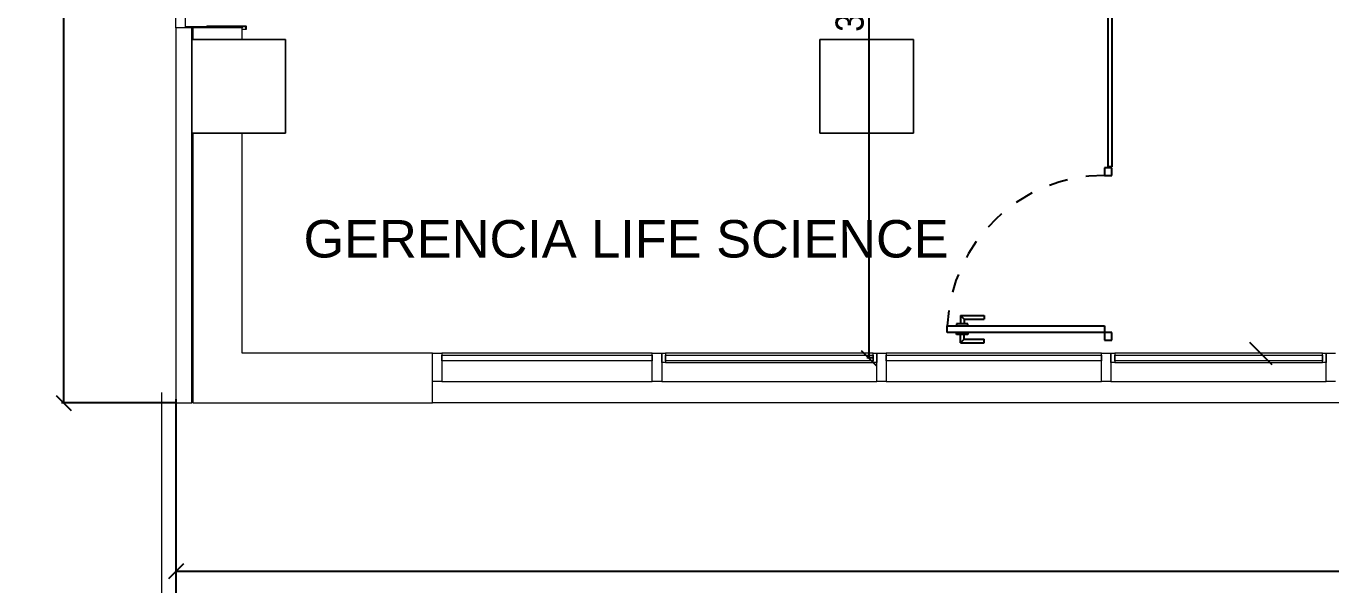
# Model space of a CAD drawing. Header units: millimetres. Extents: x 38 to 139, y 58 to 123.
# Drawn here: x 38.72 to 45.69, y 67.63 to 70.62 of the extents above; entities that cross this region are included whole.
import ezdxf

# ---------------------------------------------------------------- set-up
doc = ezdxf.new("R2010")
doc.units = ezdxf.units.MM
doc.linetypes.add('Hidden', pattern=[7.14375, 4.7625, -2.38125])
doc.linetypes.add('Hidden_2_', pattern=[0.007144, 0.004763, -0.002381])
for name, color, linetype, lineweight in [('A-----NPP', 7, 'Continuous', 9), ('A-GLAZIDM', 7, 'Continuous', 9), ('A-WALL', 7, 'Continuous', 9), ('DIMENSION', 1, 'Continuous', 25), ('S-COLSPRM', 7, 'Continuous', 9)]:
    doc.layers.add(name, color=color, linetype=linetype, lineweight=lineweight)
for name, color, linetype in [('estructura', 7, 'Continuous'), ('n carpinteria corte', 7, 'Continuous'), ('n carpinteria proyeccion', 7, 'Hidden'), ('n carpinteria vista', 7, 'Continuous'), ('Sectores', 3, 'Continuous')]:
    doc.layers.add(name, color=color, linetype=linetype)
doc.styles.add('ARIALNARROW', font='ARIALN.TTF')
doc.styles.add('MtXpl_Arial_Unicode_', font='ARIALUNI.ttf')
doc.dimstyles.new('C', dxfattribs={"dimscale": 1.5, "dimtxt": 0.15, "dimasz": 0.08, "dimexe": 0.01, "dimexo": 0, "dimgap": 0.025, "dimtad": 1, "dimzin": 0, "dimdsep": 46, "dimtxsty": 'ARIALNARROW', "dimblk": 'OBLIQUE', "dimcen": 0, "dimclrd": 256, "dimclre": 256, "dimclrt": 256, "dimadec": 0, "dimazin": 0, "dimtfac": 1.666667, "dimtofl": 0, "dimtmove": 0, "dimatfit": 0, "dimldrblk": 'OBLIQUE', "dimfxl": 0.1, "dimtolj": 1, "dimtzin": 0, "dimarcsym": 0})

# ---------------------------------------------------------------- blocks, each defined once
blk = doc.blocks.new('_Oblique')
at = {"layer": 'estructura', "color": 0, "lineweight": -2}
blk.add_line((-0.5, -0.5), (0.5, 0.5), dxfattribs=at)
blk = doc.blocks.new('*D73')
at = {"layer": 'Defpoints', "color": 0}
for p in [(136.763166, 77.831209), (39.523379, 68.622821), (136.763166, 63.52282)]:
    blk.add_point(p, dxfattribs=at)
at = {"layer": 'DIMENSION', "lineweight": -2}
for p, q in [((136.763166, 77.831209), (136.763166, 63.51282)), ((39.523379, 68.622821), (39.523379, 63.51282)), ((39.523379, 63.52282), (136.763166, 63.52282))]:
    blk.add_line(p, q, dxfattribs=at)
at = {"layer": 'DIMENSION', "lineweight": -2, "xscale": 0.08, "yscale": 0.08, "zscale": 0.08, "rotation": 180}
blk.add_blockref('_Oblique', (39.523379, 63.52282), dxfattribs=at)
at = {"layer": 'DIMENSION', "lineweight": -2, "xscale": 0.08, "yscale": 0.08, "zscale": 0.08}
blk.add_blockref('_Oblique', (136.763166, 63.52282), dxfattribs=at)
at = {"layer": 'DIMENSION', "insert": (88.143273, 63.624397), "char_height": 0.15, "attachment_point": 5, "style": 'ARIALNARROW'}
blk.add_mtext('\\A1;97.24', dxfattribs=at)
blk = doc.blocks.new('*D74')
at = {"layer": 'Defpoints', "color": 0}
for p in [(53.478387, 68.868709), (39.523379, 68.603709), (39.523379, 67.703709)]:
    blk.add_point(p, dxfattribs=at)
at = {"layer": 'DIMENSION', "lineweight": -2}
for p, q in [((53.478387, 68.868709), (53.478387, 67.693709)), ((39.523379, 68.603709), (39.523379, 67.693709)), ((53.478387, 67.703709), (39.523379, 67.703709))]:
    blk.add_line(p, q, dxfattribs=at)
at = {"layer": 'DIMENSION', "lineweight": -2, "xscale": 0.08, "yscale": 0.08, "zscale": 0.08, "rotation": 180}
blk.add_blockref('_Oblique', (39.523379, 67.703709), dxfattribs=at)
at = {"layer": 'DIMENSION', "lineweight": -2, "xscale": 0.08, "yscale": 0.08, "zscale": 0.08}
blk.add_blockref('_Oblique', (53.478387, 67.703709), dxfattribs=at)
at = {"layer": 'DIMENSION', "insert": (46.500883, 67.805286), "char_height": 0.15, "attachment_point": 5, "style": 'ARIALNARROW'}
blk.add_mtext('\\A1;13.96', dxfattribs=at)
blk = doc.blocks.new('*D75')
at = {"layer": 'Defpoints', "color": 0}
for p in [(44.52367, 72.002992), (44.52367, 72.002992), (53.378387, 68.868709)]:
    blk.add_point(p, dxfattribs=at)
at = {"layer": 'DIMENSION', "lineweight": -2}
for p, q in [((44.52367, 72.002992), (44.52367, 72.012992)), ((53.378387, 68.868709), (53.378387, 72.012992)), ((53.378387, 72.002992), (44.52367, 72.002992))]:
    blk.add_line(p, q, dxfattribs=at)
at = {"layer": 'DIMENSION', "lineweight": -2, "xscale": 0.08, "yscale": 0.08, "zscale": 0.08, "rotation": 180}
blk.add_blockref('_Oblique', (44.52367, 72.002992), dxfattribs=at)
at = {"layer": 'DIMENSION', "lineweight": -2, "xscale": 0.08, "yscale": 0.08, "zscale": 0.08}
blk.add_blockref('_Oblique', (53.378387, 72.002992), dxfattribs=at)
at = {"layer": 'DIMENSION', "insert": (48.951028, 72.104568), "char_height": 0.15, "attachment_point": 5, "style": 'ARIALNARROW'}
blk.add_mtext('\\A1;8.85', dxfattribs=at)
blk = doc.blocks.new('*D77')
at = {"layer": 'Defpoints', "color": 0}
for p in [(43.22515, 72.662459), (43.22515, 68.843709), (43.24867, 68.843709)]:
    blk.add_point(p, dxfattribs=at)
at = {"layer": 'DIMENSION', "lineweight": -2}
for p, q in [((43.22515, 72.662459), (43.23515, 72.662459)), ((43.22515, 72.662459), (43.22515, 68.843709)), ((43.24867, 68.843709), (43.21515, 68.843709))]:
    blk.add_line(p, q, dxfattribs=at)
at = {"layer": 'DIMENSION', "lineweight": -2, "xscale": 0.08, "yscale": 0.08, "zscale": 0.08}
for p, rotation in [((43.22515, 72.662459), 90), ((43.22515, 68.843709), 270)]:
    blk.add_blockref('_Oblique', p, dxfattribs=dict(at, rotation=rotation))
at = {"layer": 'DIMENSION', "insert": (43.123573, 70.753084), "char_height": 0.15, "attachment_point": 5, "rotation": 89.9999999, "style": 'ARIALNARROW'}
blk.add_mtext('\\A1;3.82', dxfattribs=at)
blk = doc.blocks.new('*D101')
at = {"layer": 'Defpoints', "color": 0}
for p in [(39.523379, 84.508709), (38.923379, 68.603709), (39.523379, 68.603709)]:
    blk.add_point(p, dxfattribs=at)
at = {"layer": 'DIMENSION', "lineweight": -2}
for p, q in [((39.523379, 84.508709), (38.913379, 84.508709)), ((38.923379, 84.508709), (38.923379, 68.603709)), ((39.523379, 68.603709), (38.913379, 68.603709))]:
    blk.add_line(p, q, dxfattribs=at)
at = {"layer": 'DIMENSION', "lineweight": -2, "xscale": 0.08, "yscale": 0.08, "zscale": 0.08}
for p, rotation in [((38.923379, 84.508709), 90), ((38.923379, 68.603709), 270)]:
    blk.add_blockref('_Oblique', p, dxfattribs=dict(at, rotation=rotation))
at = {"layer": 'DIMENSION', "insert": (38.821803, 76.556209), "char_height": 0.15, "attachment_point": 5, "rotation": 90, "style": 'ARIALNARROW'}
blk.add_mtext('\\A1;15.91', dxfattribs=at)

msp = doc.modelspace()

# ---------------------------------------------------------------- linework, layer by layer
at = {"layer": 'A-----NPP', "color": 252, "linetype": 'Continuous'}
msp.add_line((39.448379, 59.259208), (39.448379, 68.659208), dxfattribs=at)
at = {"layer": 'A-GLAZIDM', "color": 252}
for p, q in [((39.573379, 73.497043), (39.573379, 70.612043)), ((39.688379, 70.612043), (39.573379, 70.612043)), ((39.896379, 70.612043), (39.780379, 70.612043)), ((42.06867, 68.868709), (40.94367, 68.868709)), ((43.24867, 68.868709), (42.13867, 68.868709)), ((44.46867, 68.868709), (43.31867, 68.868709)), ((45.64867, 68.868709), (44.53867, 68.868709)), ((42.13867, 68.818709), (43.24867, 68.818709)), ((44.53867, 68.818709), (45.64867, 68.818709)), ((40.94367, 68.718709), (42.06867, 68.718709)), ((42.11867, 68.718709), (43.26867, 68.718709)), ((43.31867, 68.718709), (44.46867, 68.718709)), ((44.51867, 68.718709), (45.66867, 68.718709))]:
    msp.add_line(p, q, dxfattribs=at)
at = {"layer": 'A-GLAZIDM', "color": 252, "lineweight": 18}
for p, q in [((39.688379, 70.612043), (39.688379, 70.617043)), ((39.778379, 70.612043), (39.688379, 70.612043)), ((39.690379, 70.615043), (39.690379, 70.614043)), ((39.896379, 70.615043), (39.690379, 70.615043)), ((39.690379, 70.614043), (39.780379, 70.614043)), ((39.778379, 70.607043), (39.778379, 70.612043)), ((39.780379, 70.614043), (39.780379, 70.607043)), ((39.896379, 70.599043), (39.896379, 70.615043)), ((39.898379, 70.617043), (39.898379, 70.597043)), ((39.878379, 70.599043), (39.896379, 70.599043)), ((39.898379, 70.597043), (39.878379, 70.597043)), ((40.89367, 68.868709), (40.94367, 68.868709)), ((40.94367, 68.868709), (40.94367, 68.718709)), ((42.06867, 68.868709), (42.11867, 68.868709)), ((42.06867, 68.718709), (42.06867, 68.868709)), ((42.11867, 68.818709), (42.11867, 68.868709)), ((42.11867, 68.868709), (42.13867, 68.868709)), ((42.11867, 68.868709), (42.11867, 68.718709)), ((42.13867, 68.868709), (42.13867, 68.818709)), ((43.24867, 68.818709), (43.24867, 68.868709)), ((43.24867, 68.868709), (43.26867, 68.868709)), ((43.26867, 68.868709), (43.26867, 68.818709)), ((43.26867, 68.868709), (43.31867, 68.868709)), ((43.26867, 68.718709), (43.26867, 68.868709)), ((43.31867, 68.868709), (43.31867, 68.718709)), ((44.46867, 68.868709), (44.51867, 68.868709)), ((44.46867, 68.718709), (44.46867, 68.868709)), ((44.51867, 68.818709), (44.51867, 68.868709)), ((44.51867, 68.868709), (44.53867, 68.868709)), ((44.51867, 68.868709), (44.51867, 68.718709)), ((44.53867, 68.868709), (44.53867, 68.818709)), ((45.64867, 68.818709), (45.64867, 68.868709)), ((45.64867, 68.868709), (45.66867, 68.868709)), ((45.66867, 68.868709), (45.66867, 68.818709)), ((45.66867, 68.868709), (45.71867, 68.868709)), ((45.66867, 68.718709), (45.66867, 68.868709)), ((40.94367, 68.828709), (40.94367, 68.858709)), ((40.94367, 68.858709), (42.06867, 68.858709)), ((42.06867, 68.828709), (40.94367, 68.828709)), ((42.06867, 68.858709), (42.06867, 68.828709)), ((42.13867, 68.818709), (42.11867, 68.818709)), ((42.13867, 68.828709), (42.13867, 68.858709)), ((42.13867, 68.858709), (43.24867, 68.858709)), ((43.24867, 68.828709), (42.13867, 68.828709)), ((43.24867, 68.858709), (43.24867, 68.828709)), ((43.26867, 68.818709), (43.24867, 68.818709)), ((43.31867, 68.828709), (43.31867, 68.858709)), ((43.31867, 68.858709), (44.46867, 68.858709)), ((44.46867, 68.828709), (43.31867, 68.828709)), ((44.46867, 68.858709), (44.46867, 68.828709)), ((44.53867, 68.818709), (44.51867, 68.818709)), ((44.53867, 68.828709), (44.53867, 68.858709)), ((44.53867, 68.858709), (45.64867, 68.858709)), ((45.64867, 68.828709), (44.53867, 68.828709)), ((45.64867, 68.858709), (45.64867, 68.828709)), ((45.66867, 68.818709), (45.64867, 68.818709)), ((40.94367, 68.718709), (40.89367, 68.718709)), ((42.11867, 68.718709), (42.06867, 68.718709)), ((43.31867, 68.718709), (43.26867, 68.718709)), ((44.51867, 68.718709), (44.46867, 68.718709)), ((45.71867, 68.718709), (45.66867, 68.718709))]:
    msp.add_line(p, q, dxfattribs=at)
at = {"layer": 'A-WALL', "color": 252}
for p, q in [((39.523379, 70.607043), (39.523379, 73.497043)), ((39.608379, 70.612043), (39.608379, 70.607043)), ((39.613379, 70.607043), (39.613379, 70.612043)), ((39.878379, 70.612043), (39.878379, 70.607043)), ((50.49367, 68.603709), (40.89367, 68.603709))]:
    msp.add_line(p, q, dxfattribs=at)
at = {"layer": 'A-WALL', "color": 252, "lineweight": 18}
for p, q in [((39.523379, 70.607043), (39.523379, 68.603709)), ((39.608379, 70.607043), (39.523379, 70.607043)), ((39.608379, 68.603709), (39.608379, 70.607043)), ((39.608379, 70.543709), (40.108379, 70.543709)), ((39.608379, 70.043722), (39.608379, 70.543709)), ((39.613379, 70.607043), (39.613379, 70.543709)), ((39.878379, 70.607043), (39.613379, 70.607043)), ((39.613379, 70.543709), (39.878379, 70.543709)), ((39.878379, 70.543709), (39.878379, 70.607043)), ((40.108379, 70.543709), (40.108379, 70.043722)), ((42.963387, 70.543709), (43.463387, 70.543709)), ((42.963387, 70.043722), (42.963387, 70.543709)), ((43.463387, 70.543709), (43.463387, 70.043722)), ((40.108379, 70.043722), (39.608379, 70.043722)), ((39.613379, 70.043709), (39.613379, 68.603709)), ((39.878379, 70.043709), (39.613379, 70.043709)), ((39.878379, 68.868709), (39.878379, 70.043709)), ((43.463387, 70.043722), (42.963387, 70.043722)), ((40.89367, 68.868709), (39.878379, 68.868709)), ((40.89367, 68.603709), (40.89367, 68.868709)), ((39.523379, 68.603709), (39.608379, 68.603709)), ((39.613379, 68.603709), (40.89367, 68.603709))]:
    msp.add_line(p, q, dxfattribs=at)
at = {"layer": 'estructura', "color": 252, "lineweight": -2}
msp.add_line((45.258089, 68.928709), (45.378089, 68.808709), dxfattribs=at)
at = {"layer": 'n carpinteria corte', "color": 252}
for p, q in [((44.50367, 69.863697), (44.50367, 72.662459)), ((44.52367, 72.662459), (44.52367, 69.863697)), ((44.52367, 69.858709), (44.48367, 69.858709)), ((44.48367, 69.858709), (44.48367, 69.818709)), ((44.52367, 69.863697), (44.50367, 69.863697)), ((44.52367, 69.818709), (44.52367, 69.858709)), ((44.48367, 69.818709), (44.52367, 69.818709)), ((43.64367, 68.978709), (43.64367, 69.016043)), ((43.64367, 69.016043), (44.48367, 69.016043)), ((44.48367, 69.016043), (44.48367, 68.978709)), ((44.48367, 68.978709), (43.64367, 68.978709)), ((44.52367, 68.978709), (44.48367, 68.978709)), ((44.48367, 68.978709), (44.48367, 68.938709)), ((44.48367, 68.938709), (44.52367, 68.938709)), ((44.52367, 68.938709), (44.52367, 68.978709))]:
    msp.add_line(p, q, dxfattribs=at)
at = {"layer": 'n carpinteria proyeccion', "color": 252, "linetype": 'Hidden_2_'}
msp.add_arc((44.48367, 68.978709), 0.84, 90, 177.452682, dxfattribs=at)
at = {"layer": 'n carpinteria vista', "color": 252, "linetype": 'Continuous'}
for p, q in [((43.754487, 69.025003), (43.69367, 69.025003)), ((43.69367, 69.025003), (43.69367, 69.016043)), ((43.69367, 69.016043), (43.754487, 69.016043)), ((43.714158, 69.070957), (43.714158, 69.025003)), ((43.714158, 69.070957), (43.841217, 69.070957)), ((43.733819, 69.050839), (43.714158, 69.070957)), ((43.733819, 69.050839), (43.733819, 69.025003)), ((43.733819, 69.050839), (43.841217, 69.050839)), ((43.754487, 69.016043), (43.754487, 69.025003)), ((43.841217, 69.070957), (43.841217, 69.050839)), ((43.69367, 68.969749), (43.69367, 68.978709)), ((43.69367, 68.978709), (43.754487, 68.978709)), ((43.754487, 68.969749), (43.69367, 68.969749)), ((43.714158, 68.923795), (43.714158, 68.969749)), ((43.733819, 68.943913), (43.714158, 68.923795)), ((43.733819, 68.943913), (43.733819, 68.969749)), ((43.733819, 68.943913), (43.841217, 68.943913)), ((43.754487, 68.978709), (43.754487, 68.969749)), ((43.841217, 68.923795), (43.841217, 68.943913)), ((43.714158, 68.923795), (43.841217, 68.923795))]:
    msp.add_line(p, q, dxfattribs=at)
at = {"layer": 'S-COLSPRM', "color": 252}
for p, q in [((40.108379, 70.543709), (39.608379, 70.543709)), ((39.608379, 70.543709), (39.608379, 70.043709)), ((40.108379, 70.043709), (40.108379, 70.543709)), ((43.463387, 70.543709), (42.963387, 70.543709)), ((42.963387, 70.543709), (42.963387, 70.043709)), ((43.463387, 70.043709), (43.463387, 70.543709)), ((39.608379, 70.043709), (40.108379, 70.043709)), ((42.963387, 70.043709), (43.463387, 70.043709))]:
    msp.add_line(p, q, dxfattribs=at)

# ---------------------------------------------------------------- texts
at = {"layer": 'Sectores', "style": 'MtXpl_Arial_Unicode_'}
msp.add_text('GERENCIA LIFE SCIENCE', height=0.2, dxfattribs=at).set_placement((40.205337, 69.380055))

# ---------------------------------------------------------------- dimensions: what is measured, and where the dimension line sits
at = {"layer": 'DIMENSION'}
for base, p1, p2, angle, picture, middle in [((38.923379, 68.603709), (39.523379, 84.508709), (39.523379, 68.603709), 90, '*D101', (38.821803, 76.556209)), ((43.22515, 68.843709), (43.22515, 72.662459), (43.24867, 68.843709), 270, '*D77', (43.123573, 70.753084))]:
    dim = msp.add_linear_dim(base=base, p1=p1, p2=p2, angle=angle, dimstyle='C', override={"dimscale": 1, "dimlfac": 1, "dimtxsty": 'ARIALNARROW', "dimtolj": 1}, dxfattribs=at)
    dim.commit()
    dim.dimension.update_dxf_attribs({"geometry": picture, "text_midpoint": middle})
for base, p1, p2, picture, middle in [((136.763166, 63.52282), (39.523379, 68.622821), (136.763166, 77.831209), '*D73', (88.143273, 63.624397)), ((44.52367, 72.002992), (53.378387, 68.868709), (44.52367, 72.002992), '*D75', (48.951028, 72.104568)), ((39.523379, 67.703709), (53.478387, 68.868709), (39.523379, 68.603709), '*D74', (46.500883, 67.805286))]:
    dim = msp.add_linear_dim(base=base, p1=p1, p2=p2, dimstyle='C', override={"dimscale": 1, "dimlfac": 1, "dimtxsty": 'ARIALNARROW', "dimtolj": 1}, dxfattribs=at)
    dim.commit()
    dim.dimension.update_dxf_attribs({"geometry": picture, "text_midpoint": middle})

doc.saveas('drawing.dxf')
